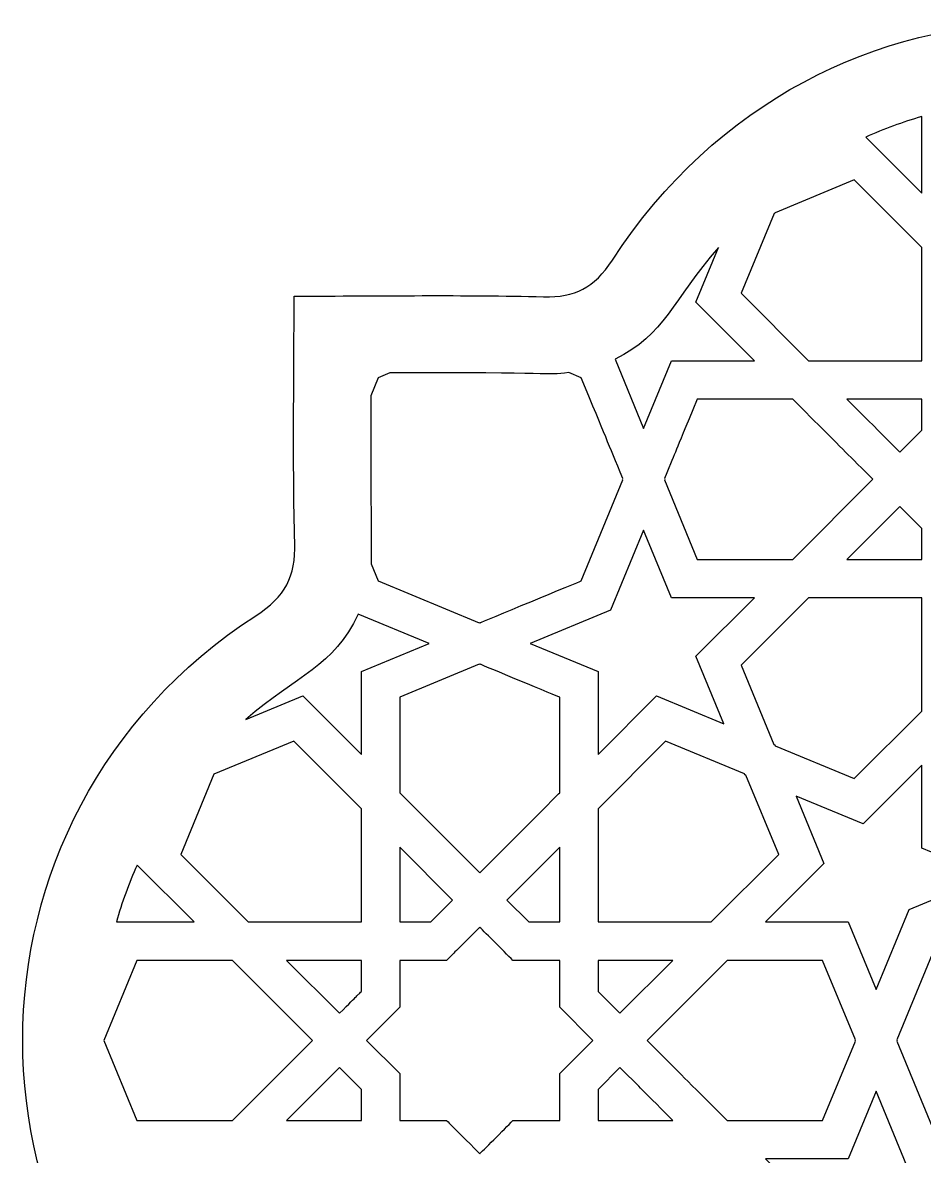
# Model space of a CAD drawing. Header units: millimetres. Extents: x -49 to 49, y -53 to 49.
# Drawn here: x -48.9 to -5.5, y -5.5 to 48.9 of the extents above; entities that cross this region are included whole.
import ezdxf

# ---------------------------------------------------------------- set-up
doc = ezdxf.new("R2010")
doc.units = ezdxf.units.MM
doc.header["$MEASUREMENT"] = 0
doc.layers.add('layer 1', color=7, linetype='Continuous')

msp = doc.modelspace()

# ---------------------------------------------------------------- linework, layer by layer
at = {"layer": 'layer 1', "color": 250}
for points, knots in [([(48.895, -0.3503), (48.895, -0.3503), (48.895, 0.4293), (48.895, 0.4293), (48.895, 0.4293), (48.7734, 7.9912), (45.1306, 15.5018), (37.9554, 20.2583), (37.9554, 20.2583), (36.2762, 21.3713), (35.7541, 22.5263), (35.8183, 24.4154), (35.8183, 24.4154), (35.9449, 28.1496), (35.8557, 31.8904), (35.8557, 35.7967), (35.8557, 35.7967), (31.6064, 35.7967), (27.7795, 35.8549), (23.9088, 35.7678), (23.9088, 35.7678), (22.3862, 35.7322), (21.456, 36.1421), (20.5758, 37.4904), (20.5758, 37.4904), (15.6052, 45.1057), (7.8048, 48.9191), (0.0107, 48.9285), (0.0107, 48.9285), (0.0107, 48.9285), (-0.0024, 48.9285), (-0.0024, 48.9285), (-0.0024, 48.9285), (-7.7962, 48.9335), (-15.5823, 45.1349), (-20.5249, 37.5303), (-20.5249, 37.5303), (-21.4074, 36.1735), (-22.3126, 35.7304), (-23.8315, 35.766), (-23.8315, 35.766), (-27.6722, 35.8631), (-31.54, 35.7981), (-35.8212, 35.7981), (-35.8212, 35.7981), (-35.8212, 31.6273), (-35.895, 27.7869), (-35.7865, 23.9512), (-35.7865, 23.9512), (-35.7402, 22.3157), (-36.2414, 21.3664), (-37.666, 20.4428), (-37.666, 20.4428), (-45.1249, 15.6094), (-48.8564, 7.8304), (-48.8597, 0.0474), (-48.8597, 0.0474), (-48.863, -7.7355), (-45.1382, -15.5224), (-37.6845, -20.3715), (-37.6845, -20.3715), (-36.2777, -21.2865), (-35.7325, -22.2157), (-35.7816, -23.8681), (-35.7816, -23.8681), (-35.8974, -27.7756), (-35.8188, -31.6885), (-35.8188, -35.7536), (-35.8188, -35.7536), (-23.2538, -35.7536), (-23.4607, -35.7219), (-23.51, -35.7219), (-23.51, -35.7219), (-22.142, -35.7219), (-21.3368, -36.2097), (-20.5573, -37.4114), (-20.5573, -37.4114), (-10.6757, -52.645), (10.7061, -52.6806), (20.5532, -37.4876), (20.5532, -37.4876), (21.3907, -36.1953), (22.2536, -35.7201), (23.6855, -35.7201), (23.6855, -35.7201), (23.6855, -35.7201), (23.0953, -35.754), (35.8549, -35.754), (35.8549, -35.754), (35.8549, -31.6982), (35.9509, -27.9403), (35.814, -24.191), (35.814, -24.191), (35.747, -22.3604), (36.3185, -21.3046), (37.8905, -20.2646), (37.8905, -20.2646), (45.1056, -15.4912), (48.7741, -7.9417), (48.895, -0.3503)], [0, 0, 0, 0, 0.0384615, 0.0384615, 0.0384615, 0.0384615, 0.0769231, 0.0769231, 0.0769231, 0.0769231, 0.1153846, 0.1153846, 0.1153846, 0.1153846, 0.1538462, 0.1538462, 0.1538462, 0.1538462, 0.1923077, 0.1923077, 0.1923077, 0.1923077, 0.2307692, 0.2307692, 0.2307692, 0.2307692, 0.2692308, 0.2692308, 0.2692308, 0.2692308, 0.3076923, 0.3076923, 0.3076923, 0.3076923, 0.3461538, 0.3461538, 0.3461538, 0.3461538, 0.3846154, 0.3846154, 0.3846154, 0.3846154, 0.4230769, 0.4230769, 0.4230769, 0.4230769, 0.4615385, 0.4615385, 0.4615385, 0.4615385, 0.5, 0.5, 0.5, 0.5, 0.5384615, 0.5384615, 0.5384615, 0.5384615, 0.5769231, 0.5769231, 0.5769231, 0.5769231, 0.6153846, 0.6153846, 0.6153846, 0.6153846, 0.6538462, 0.6538462, 0.6538462, 0.6538462, 0.6923077, 0.6923077, 0.6923077, 0.6923077, 0.7307692, 0.7307692, 0.7307692, 0.7307692, 0.7692308, 0.7692308, 0.7692308, 0.7692308, 0.8076923, 0.8076923, 0.8076923, 0.8076923, 0.8461538, 0.8461538, 0.8461538, 0.8461538, 0.8846154, 0.8846154, 0.8846154, 0.8846154, 0.9230769, 0.9230769, 0.9230769, 0.9230769, 1, 1, 1, 1]), ([(-5.6596, 44.4236), (-5.6596, 44.0098), (-5.6596, 41.1544), (-5.6596, 40.7388), (-5.6596, 40.7388), (-5.6596, 40.7388), (-8.3516, 43.4323), (-8.3516, 43.4323), (-8.3516, 43.4323), (-7.4803, 43.827), (-6.5814, 44.1576), (-5.6596, 44.4236)], [0, 0, 0, 0, 0.25, 0.25, 0.25, 0.25, 0.5, 0.5, 0.5, 0.5, 1, 1, 1, 1]), ([(-12.7582, 39.7602), (-12.7582, 39.7602), (-12.7148, 39.7782), (-12.7148, 39.7782), (-12.7148, 39.7782), (-12.7148, 39.7782), (-12.7046, 39.8022), (-12.7046, 39.8022), (-12.7046, 39.8022), (-12.7046, 39.8022), (-8.903, 41.3777), (-8.903, 41.3777), (-8.903, 41.3777), (-8.903, 41.3777), (-5.6596, 38.1321), (-5.6596, 38.1321), (-5.6596, 38.1321), (-5.6596, 38.1321), (-5.6596, 32.6895), (-5.6596, 32.6895), (-5.6596, 32.6895), (-5.6596, 32.6895), (-11.0977, 32.6895), (-11.0977, 32.6895), (-11.0977, 32.6895), (-11.0977, 32.6895), (-14.341, 35.9354), (-14.341, 35.9354), (-14.341, 35.9354), (-14.341, 35.9354), (-12.7582, 39.7602), (-12.7582, 39.7602)], [0, 0, 0, 0, 0.1111111, 0.1111111, 0.1111111, 0.1111111, 0.2222222, 0.2222222, 0.2222222, 0.2222222, 0.3333333, 0.3333333, 0.3333333, 0.3333333, 0.4444444, 0.4444444, 0.4444444, 0.4444444, 0.5555556, 0.5555556, 0.5555556, 0.5555556, 0.6666667, 0.6666667, 0.6666667, 0.6666667, 0.7777778, 0.7777778, 0.7777778, 0.7777778, 1, 1, 1, 1]), ([(-15.4231, 38.1385), (-15.4231, 38.1385), (-16.5136, 35.5022), (-16.5136, 35.5022), (-16.5136, 35.5022), (-16.5136, 35.5022), (-13.7026, 32.6895), (-13.7026, 32.6895), (-13.7026, 32.6895), (-13.7026, 32.6895), (-17.6778, 32.6895), (-17.6778, 32.6895), (-17.6778, 32.6895), (-17.6778, 32.6895), (-19.0226, 29.4407), (-19.0226, 29.4407), (-19.0226, 29.4407), (-19.0226, 29.4407), (-20.3973, 32.7621), (-20.3973, 32.7621), (-20.3973, 32.7621), (-17.9893, 33.9344), (-17.6679, 35.5752), (-15.4231, 38.1385)], [0, 0, 0, 0, 0.1428571, 0.1428571, 0.1428571, 0.1428571, 0.2857143, 0.2857143, 0.2857143, 0.2857143, 0.4285714, 0.4285714, 0.4285714, 0.4285714, 0.5714286, 0.5714286, 0.5714286, 0.5714286, 0.7142857, 0.7142857, 0.7142857, 0.7142857, 1, 1, 1, 1]), ([(-32.1354, 31.006), (-32.1354, 31.006), (-31.7751, 31.877), (-31.7751, 31.877), (-31.7751, 31.877), (-31.7751, 31.877), (-31.2153, 32.1092), (-31.2153, 32.1092), (-31.2153, 32.1092), (-23.0559, 32.143), (-23.8677, 31.9712), (-22.6156, 32.1222), (-22.6156, 32.1222), (-22.6156, 32.1222), (-22.0239, 31.877), (-22.0239, 31.877), (-22.0239, 31.877), (-20.8308, 28.9931), (-20.7492, 28.7955), (-20.0196, 27.0316), (-20.0196, 27.0316), (-20.0196, 27.0316), (-20.0341, 26.997), (-20.0341, 26.997), (-20.0341, 26.997), (-20.0341, 26.997), (-20.0196, 26.9621), (-20.0196, 26.9621), (-20.0196, 26.9621), (-20.0196, 26.9621), (-22.0239, 22.1174), (-22.0239, 22.1174), (-22.0239, 22.1174), (-22.0466, 22.1079), (-26.8552, 20.1151), (-26.8778, 20.1059), (-26.8778, 20.1059), (-26.8778, 20.1059), (-26.8996, 20.1147), (-26.8996, 20.1147), (-26.8996, 20.1147), (-26.8996, 20.1147), (-26.9212, 20.1059), (-26.9212, 20.1059), (-26.9212, 20.1059), (-26.9212, 20.1059), (-31.7755, 22.1174), (-31.7755, 22.1174), (-31.7755, 22.1174), (-31.7755, 22.1174), (-32.1153, 22.9387), (-32.1153, 22.9387), (-32.1153, 22.9387), (-32.1007, 23.1077), (-32.1478, 28.3231), (-32.1354, 31.006)], [0, 0, 0, 0, 0.0666667, 0.0666667, 0.0666667, 0.0666667, 0.1333333, 0.1333333, 0.1333333, 0.1333333, 0.2, 0.2, 0.2, 0.2, 0.2666667, 0.2666667, 0.2666667, 0.2666667, 0.3333333, 0.3333333, 0.3333333, 0.3333333, 0.4, 0.4, 0.4, 0.4, 0.4666667, 0.4666667, 0.4666667, 0.4666667, 0.5333333, 0.5333333, 0.5333333, 0.5333333, 0.6, 0.6, 0.6, 0.6, 0.6666667, 0.6666667, 0.6666667, 0.6666667, 0.7333333, 0.7333333, 0.7333333, 0.7333333, 0.8, 0.8, 0.8, 0.8, 0.8666667, 0.8666667, 0.8666667, 0.8666667, 1, 1, 1, 1]), ([(-18.0255, 27.0316), (-17.3433, 28.6812), (-17.6813, 27.8638), (-16.4475, 30.8455), (-16.4475, 30.8455), (-16.4475, 30.8455), (-11.8604, 30.8455), (-11.8604, 30.8455), (-11.8604, 30.8455), (-8.8748, 27.8575), (-9.7098, 28.6929), (-8.0151, 26.997), (-8.0151, 26.997), (-8.0151, 26.997), (-11.8604, 23.1486), (-11.8604, 23.1486), (-11.8604, 23.1486), (-11.8604, 23.1486), (-16.4475, 23.1486), (-16.4475, 23.1486), (-16.4475, 23.1486), (-16.4475, 23.1486), (-18.0255, 26.9621), (-18.0255, 26.9621), (-18.0255, 26.9621), (-18.0255, 26.9621), (-18.0111, 26.997), (-18.0111, 26.997), (-18.0111, 26.997), (-18.0111, 26.997), (-18.0255, 27.0316), (-18.0255, 27.0316)], [0, 0, 0, 0, 0.1111111, 0.1111111, 0.1111111, 0.1111111, 0.2222222, 0.2222222, 0.2222222, 0.2222222, 0.3333333, 0.3333333, 0.3333333, 0.3333333, 0.4444444, 0.4444444, 0.4444444, 0.4444444, 0.5555556, 0.5555556, 0.5555556, 0.5555556, 0.6666667, 0.6666667, 0.6666667, 0.6666667, 0.7777778, 0.7777778, 0.7777778, 0.7777778, 1, 1, 1, 1]), ([(-5.6596, 29.3543), (-5.7122, 29.3021), (-6.6604, 28.3524), (-6.7126, 28.3002), (-6.7126, 28.3002), (-6.7648, 28.3521), (-9.2043, 30.7936), (-9.2562, 30.8455), (-9.2562, 30.8455), (-9.2562, 30.8455), (-5.6596, 30.8455), (-5.6596, 30.8455), (-5.6596, 30.8455), (-5.6596, 30.8455), (-5.6596, 29.3543), (-5.6596, 29.3543)], [0, 0, 0, 0, 0.2, 0.2, 0.2, 0.2, 0.4, 0.4, 0.4, 0.4, 0.6, 0.6, 0.6, 0.6, 1, 1, 1, 1]), ([(-9.2558, 23.1486), (-9.2558, 23.1486), (-6.7126, 25.6939), (-6.7126, 25.6939), (-6.7126, 25.6939), (-6.7126, 25.6939), (-5.6596, 24.6394), (-5.6596, 24.6394), (-5.6596, 24.6394), (-5.6596, 24.6394), (-5.6596, 23.1497), (-5.6596, 23.1497), (-5.6596, 23.1497), (-5.6596, 23.1497), (-9.2558, 23.1486), (-9.2558, 23.1486)], [0, 0, 0, 0, 0.2, 0.2, 0.2, 0.2, 0.4, 0.4, 0.4, 0.4, 0.6, 0.6, 0.6, 0.6, 1, 1, 1, 1]), ([(-17.6778, 21.3046), (-17.6778, 21.3046), (-13.7026, 21.3046), (-13.7026, 21.3046), (-13.7026, 21.3046), (-13.7026, 21.3046), (-16.5136, 18.4919), (-16.5136, 18.4919), (-16.5136, 18.4919), (-16.5136, 18.4919), (-15.1734, 15.2534), (-15.1734, 15.2534), (-15.1734, 15.2534), (-15.1734, 15.2534), (-18.4009, 16.5912), (-18.4009, 16.5912), (-18.4009, 16.5912), (-18.4009, 16.5912), (-21.2128, 13.7774), (-21.2128, 13.7774), (-21.2128, 13.7774), (-21.2128, 14.2748), (-21.2128, 17.2586), (-21.2128, 17.7567), (-21.2128, 17.7567), (-21.2128, 17.7567), (-24.4709, 19.1079), (-24.4709, 19.1079), (-24.4709, 19.1079), (-24.4709, 19.1079), (-20.6146, 20.7067), (-20.6146, 20.7067), (-20.6146, 20.7067), (-20.6146, 20.7067), (-19.0226, 24.5534), (-19.0226, 24.5534), (-19.0226, 24.5534), (-19.0226, 24.5534), (-17.6778, 21.3046), (-17.6778, 21.3046)], [0, 0, 0, 0, 0.0909091, 0.0909091, 0.0909091, 0.0909091, 0.1818182, 0.1818182, 0.1818182, 0.1818182, 0.2727273, 0.2727273, 0.2727273, 0.2727273, 0.3636364, 0.3636364, 0.3636364, 0.3636364, 0.4545455, 0.4545455, 0.4545455, 0.4545455, 0.5454545, 0.5454545, 0.5454545, 0.5454545, 0.6363636, 0.6363636, 0.6363636, 0.6363636, 0.7272727, 0.7272727, 0.7272727, 0.7272727, 0.8181818, 0.8181818, 0.8181818, 0.8181818, 1, 1, 1, 1]), ([(-5.6596, 21.3057), (-5.6596, 21.3057), (-5.6596, 15.863), (-5.6596, 15.863), (-5.6596, 15.863), (-5.6596, 15.863), (-8.903, 12.6171), (-8.903, 12.6171), (-8.903, 12.6171), (-8.903, 12.6171), (-12.6957, 14.1887), (-12.6957, 14.1887), (-12.6957, 14.1887), (-12.6957, 14.1887), (-12.7148, 14.2339), (-12.7148, 14.2339), (-12.7148, 14.2339), (-12.7148, 14.2339), (-12.767, 14.2558), (-12.767, 14.2558), (-12.767, 14.2558), (-12.767, 14.2558), (-14.341, 18.0587), (-14.341, 18.0587), (-14.341, 18.0587), (-14.341, 18.0587), (-11.0977, 21.3046), (-11.0977, 21.3046), (-11.0977, 21.3046), (-11.0977, 21.3046), (-5.6596, 21.3057), (-5.6596, 21.3057)], [0, 0, 0, 0, 0.1111111, 0.1111111, 0.1111111, 0.1111111, 0.2222222, 0.2222222, 0.2222222, 0.2222222, 0.3333333, 0.3333333, 0.3333333, 0.3333333, 0.4444444, 0.4444444, 0.4444444, 0.4444444, 0.5555556, 0.5555556, 0.5555556, 0.5555556, 0.6666667, 0.6666667, 0.6666667, 0.6666667, 0.7777778, 0.7777778, 0.7777778, 0.7777778, 1, 1, 1, 1]), ([(-32.7362, 20.5208), (-32.7362, 20.5208), (-29.3279, 19.1079), (-29.3279, 19.1079), (-29.3279, 19.1079), (-29.3279, 19.1079), (-32.5867, 17.7567), (-32.5867, 17.7567), (-32.5867, 17.7567), (-32.5867, 17.2558), (-32.5867, 14.266), (-32.5867, 13.7774), (-32.5867, 13.7774), (-32.5867, 13.7774), (-35.3981, 16.5912), (-35.3981, 16.5912), (-35.3981, 16.5912), (-35.3981, 16.5912), (-38.1325, 15.458), (-38.1325, 15.458), (-38.1325, 15.458), (-35.7045, 17.5698), (-33.8949, 18.0125), (-32.7362, 20.5208)], [0, 0, 0, 0, 0.1428571, 0.1428571, 0.1428571, 0.1428571, 0.2857143, 0.2857143, 0.2857143, 0.2857143, 0.4285714, 0.4285714, 0.4285714, 0.4285714, 0.5714286, 0.5714286, 0.5714286, 0.5714286, 0.7142857, 0.7142857, 0.7142857, 0.7142857, 1, 1, 1, 1]), ([(-23.0544, 16.5255), (-23.0544, 16.5255), (-23.0544, 11.9338), (-23.0544, 11.9338), (-23.0544, 11.9338), (-23.1175, 11.8706), (-26.8363, 8.1485), (-26.8996, 8.0853), (-26.8996, 8.0853), (-26.8996, 8.0853), (-30.7446, 11.9338), (-30.7446, 11.9338), (-30.7446, 11.9338), (-30.7446, 11.9338), (-30.7446, 16.5255), (-30.7446, 16.5255), (-30.7446, 16.5255), (-30.7446, 16.5255), (-26.9212, 18.1099), (-26.9212, 18.1099), (-26.9212, 18.1099), (-26.9212, 18.1099), (-26.8996, 18.1007), (-26.8996, 18.1007), (-26.8996, 18.1007), (-26.8996, 18.1007), (-26.8778, 18.1099), (-26.8778, 18.1099), (-26.8778, 18.1099), (-26.8553, 18.1007), (-23.0769, 16.5347), (-23.0544, 16.5255)], [0, 0, 0, 0, 0.1111111, 0.1111111, 0.1111111, 0.1111111, 0.2222222, 0.2222222, 0.2222222, 0.2222222, 0.3333333, 0.3333333, 0.3333333, 0.3333333, 0.4444444, 0.4444444, 0.4444444, 0.4444444, 0.5555556, 0.5555556, 0.5555556, 0.5555556, 0.6666667, 0.6666667, 0.6666667, 0.6666667, 0.7777778, 0.7777778, 0.7777778, 0.7777778, 1, 1, 1, 1]), ([(-39.6751, 12.8228), (-39.6751, 12.8228), (-35.8299, 14.4163), (-35.8299, 14.4163), (-35.8299, 14.4163), (-35.8299, 14.4163), (-32.5867, 11.1707), (-32.5867, 11.1707), (-32.5867, 11.1707), (-32.5867, 11.1707), (-32.5867, 5.7281), (-32.5867, 5.7281), (-32.5867, 5.7281), (-32.5867, 5.7281), (-38.0246, 5.7281), (-38.0246, 5.7281), (-38.0246, 5.7281), (-38.0246, 5.7281), (-41.2675, 8.9743), (-41.2675, 8.9743), (-41.2675, 8.9743), (-41.2675, 8.9743), (-39.6751, 12.8228), (-39.6751, 12.8228)], [0, 0, 0, 0, 0.1428571, 0.1428571, 0.1428571, 0.1428571, 0.2857143, 0.2857143, 0.2857143, 0.2857143, 0.4285714, 0.4285714, 0.4285714, 0.4285714, 0.5714286, 0.5714286, 0.5714286, 0.5714286, 0.7142857, 0.7142857, 0.7142857, 0.7142857, 1, 1, 1, 1]), ([(-14.1768, 12.8447), (-14.1768, 12.8447), (-14.1578, 12.7988), (-14.1578, 12.7988), (-14.1578, 12.7988), (-14.1578, 12.7988), (-14.105, 12.7769), (-14.105, 12.7769), (-14.105, 12.7769), (-14.105, 12.7769), (-12.5313, 8.9747), (-12.5313, 8.9747), (-12.5313, 8.9747), (-12.5313, 8.9747), (-15.7748, 5.7281), (-15.7748, 5.7281), (-15.7748, 5.7281), (-15.7748, 5.7281), (-21.2128, 5.7281), (-21.2128, 5.7281), (-21.2128, 5.7281), (-21.2128, 5.7281), (-21.2128, 11.1707), (-21.2128, 11.1707), (-21.2128, 11.1707), (-21.2128, 11.1707), (-17.9695, 14.4163), (-17.9695, 14.4163), (-17.9695, 14.4163), (-17.9695, 14.4163), (-14.1768, 12.8447), (-14.1768, 12.8447)], [0, 0, 0, 0, 0.1111111, 0.1111111, 0.1111111, 0.1111111, 0.2222222, 0.2222222, 0.2222222, 0.2222222, 0.3333333, 0.3333333, 0.3333333, 0.3333333, 0.4444444, 0.4444444, 0.4444444, 0.4444444, 0.5555556, 0.5555556, 0.5555556, 0.5555556, 0.6666667, 0.6666667, 0.6666667, 0.6666667, 0.7777778, 0.7777778, 0.7777778, 0.7777778, 1, 1, 1, 1]), ([(-2.401, 7.9255), (-2.401, 7.9255), (-6.2579, 6.3267), (-6.2579, 6.3267), (-6.2579, 6.3267), (-6.2579, 6.3267), (-7.85, 2.4801), (-7.85, 2.4801), (-7.85, 2.4801), (-7.85, 2.4801), (-9.1948, 5.7281), (-9.1948, 5.7281), (-9.1948, 5.7281), (-9.6925, 5.7281), (-12.6728, 5.7281), (-13.1702, 5.7281), (-13.1702, 5.7281), (-13.1702, 5.7281), (-10.3589, 8.5425), (-10.3589, 8.5425), (-10.3589, 8.5425), (-10.3589, 8.5425), (-11.6991, 11.7803), (-11.6991, 11.7803), (-11.6991, 11.7803), (-11.6991, 11.7803), (-8.4709, 10.4426), (-8.4709, 10.4426), (-8.4709, 10.4426), (-8.4709, 10.4426), (-5.6596, 13.256), (-5.6596, 13.256), (-5.6596, 13.256), (-5.6596, 13.256), (-5.6596, 9.2767), (-5.6596, 9.2767), (-5.6596, 9.2767), (-5.6596, 9.2767), (-2.401, 7.9255), (-2.401, 7.9255)], [0, 0, 0, 0, 0.0909091, 0.0909091, 0.0909091, 0.0909091, 0.1818182, 0.1818182, 0.1818182, 0.1818182, 0.2727273, 0.2727273, 0.2727273, 0.2727273, 0.3636364, 0.3636364, 0.3636364, 0.3636364, 0.4545455, 0.4545455, 0.4545455, 0.4545455, 0.5454545, 0.5454545, 0.5454545, 0.5454545, 0.6363636, 0.6363636, 0.6363636, 0.6363636, 0.7272727, 0.7272727, 0.7272727, 0.7272727, 0.8181818, 0.8181818, 0.8181818, 0.8181818, 1, 1, 1, 1]), ([(-28.2017, 6.7822), (-28.2017, 6.7822), (-29.2548, 5.7281), (-29.2548, 5.7281), (-29.2548, 5.7281), (-29.2548, 5.7281), (-30.7446, 5.7281), (-30.7446, 5.7281), (-30.7446, 5.7281), (-30.7446, 5.7281), (-30.7446, 9.3268), (-30.7446, 9.3268), (-30.7446, 9.3268), (-30.7446, 9.3268), (-28.2017, 6.7822), (-28.2017, 6.7822)], [0, 0, 0, 0, 0.2, 0.2, 0.2, 0.2, 0.4, 0.4, 0.4, 0.4, 0.6, 0.6, 0.6, 0.6, 1, 1, 1, 1]), ([(-23.0544, 9.3268), (-23.0544, 9.3268), (-23.0544, 5.7281), (-23.0544, 5.7281), (-23.0544, 5.7281), (-23.0544, 5.7281), (-24.5442, 5.7281), (-24.5442, 5.7281), (-24.5442, 5.7281), (-24.5442, 5.7281), (-25.5973, 6.7822), (-25.5973, 6.7822), (-25.5973, 6.7822), (-25.5973, 6.7822), (-23.0544, 9.3268), (-23.0544, 9.3268)], [0, 0, 0, 0, 0.2, 0.2, 0.2, 0.2, 0.4, 0.4, 0.4, 0.4, 0.6, 0.6, 0.6, 0.6, 1, 1, 1, 1]), ([(-43.3631, 8.4639), (-43.3631, 8.4639), (-40.6291, 5.7281), (-40.6291, 5.7281), (-40.6291, 5.7281), (-41.0488, 5.7281), (-43.9426, 5.7281), (-44.3605, 5.7281), (-44.3605, 5.7281), (-44.0931, 6.6668), (-43.7612, 7.5805), (-43.3631, 8.4639)], [0, 0, 0, 0, 0.25, 0.25, 0.25, 0.25, 0.5, 0.5, 0.5, 0.5, 1, 1, 1, 1]), ([(4.9029, -4.8433), (4.9029, -4.8433), (0.0268, -6.8636), (0.0268, -6.8636), (0.0268, -6.8636), (0.0268, -6.8636), (-4.8486, -4.8433), (-4.8486, -4.8433), (-4.8486, -4.8433), (-4.8486, -4.8433), (-6.853, 0.0018), (-6.853, 0.0018), (-6.853, 0.0018), (-6.853, 0.0018), (-6.8386, 0.0364), (-6.8386, 0.0364), (-6.8386, 0.0364), (-6.8386, 0.0364), (-6.853, 0.0713), (-6.853, 0.0713), (-6.853, 0.0713), (-6.853, 0.0713), (-4.8486, 4.9167), (-4.8486, 4.9167), (-4.8486, 4.9167), (-4.8486, 4.9167), (0.0053, 6.9282), (0.0053, 6.9282), (0.0053, 6.9282), (0.0053, 6.9282), (0.0268, 6.9191), (0.0268, 6.9191), (0.0268, 6.9191), (0.0268, 6.9191), (0.0487, 6.9282), (0.0487, 6.9282), (0.0487, 6.9282), (0.0487, 6.9282), (4.9029, 4.9167), (4.9029, 4.9167), (4.9029, 4.9167), (4.9029, 4.9167), (6.9219, 0.0364), (6.9219, 0.0364), (6.9219, 0.0364), (6.9219, 0.0364), (4.9029, -4.8433), (4.9029, -4.8433)], [0, 0, 0, 0, 0.0769231, 0.0769231, 0.0769231, 0.0769231, 0.1538462, 0.1538462, 0.1538462, 0.1538462, 0.2307692, 0.2307692, 0.2307692, 0.2307692, 0.3076923, 0.3076923, 0.3076923, 0.3076923, 0.3846154, 0.3846154, 0.3846154, 0.3846154, 0.4615385, 0.4615385, 0.4615385, 0.4615385, 0.5384615, 0.5384615, 0.5384615, 0.5384615, 0.6153846, 0.6153846, 0.6153846, 0.6153846, 0.6923077, 0.6923077, 0.6923077, 0.6923077, 0.7692308, 0.7692308, 0.7692308, 0.7692308, 0.8461538, 0.8461538, 0.8461538, 0.8461538, 1, 1, 1, 1]), ([(-28.4924, 3.8845), (-28.091, 4.2863), (-28.3465, 4.0305), (-26.8996, 5.4787), (-26.8996, 5.4787), (-26.8282, 5.4074), (-25.7479, 4.3261), (-25.307, 3.8845), (-25.307, 3.8845), (-25.307, 3.8845), (-23.0544, 3.8845), (-23.0544, 3.8845), (-23.0544, 3.8845), (-23.0544, 3.8845), (-23.0544, 1.6309), (-23.0544, 1.6309), (-23.0544, 1.6309), (-23.0544, 1.6309), (-21.4614, 0.0364), (-21.4614, 0.0364), (-21.4614, 0.0364), (-21.4614, 0.0364), (-23.0544, -1.5575), (-23.0544, -1.5575), (-23.0544, -1.5575), (-23.0544, -2.3375), (-23.0544, -1.8214), (-23.0544, -3.8117), (-23.0544, -3.8117), (-24.3855, -3.8117), (-23.9711, -3.8117), (-25.307, -3.8117), (-25.307, -3.8117), (-25.7128, -4.2181), (-26.8227, -5.329), (-26.8996, -5.4059), (-26.8996, -5.4059), (-28.3465, -3.9581), (-28.091, -4.2139), (-28.4924, -3.8117), (-28.4924, -3.8117), (-29.8307, -3.8117), (-29.4092, -3.8117), (-30.7446, -3.8117), (-30.7446, -3.8117), (-30.7446, -2.4825), (-30.7446, -2.8945), (-30.7446, -1.5582), (-30.7446, -1.5582), (-30.7446, -1.5582), (-32.338, 0.0364), (-32.338, 0.0364), (-32.338, 0.0364), (-31.5769, 0.798), (-30.7451, 1.6302), (-30.7446, 1.6309), (-30.7446, 1.6309), (-30.7446, 2.9701), (-30.7446, 2.5481), (-30.7446, 3.8845), (-30.7446, 3.8845), (-29.4141, 3.8845), (-29.8282, 3.8845), (-28.4924, 3.8845)], [0, 0, 0, 0, 0.0588235, 0.0588235, 0.0588235, 0.0588235, 0.1176471, 0.1176471, 0.1176471, 0.1176471, 0.1764706, 0.1764706, 0.1764706, 0.1764706, 0.2352941, 0.2352941, 0.2352941, 0.2352941, 0.2941176, 0.2941176, 0.2941176, 0.2941176, 0.3529412, 0.3529412, 0.3529412, 0.3529412, 0.4117647, 0.4117647, 0.4117647, 0.4117647, 0.4705882, 0.4705882, 0.4705882, 0.4705882, 0.5294118, 0.5294118, 0.5294118, 0.5294118, 0.5882353, 0.5882353, 0.5882353, 0.5882353, 0.6470588, 0.6470588, 0.6470588, 0.6470588, 0.7058824, 0.7058824, 0.7058824, 0.7058824, 0.7647059, 0.7647059, 0.7647059, 0.7647059, 0.8235294, 0.8235294, 0.8235294, 0.8235294, 0.8823529, 0.8823529, 0.8823529, 0.8823529, 1, 1, 1, 1]), ([(-43.3746, 3.8845), (-43.3746, 3.8845), (-38.7875, 3.8845), (-38.7875, 3.8845), (-38.7875, 3.8845), (-38.7875, 3.8845), (-34.9428, 0.0364), (-34.9428, 0.0364), (-34.9428, 0.0364), (-34.9428, 0.0364), (-38.7875, -3.8117), (-38.7875, -3.8117), (-38.7875, -3.8117), (-38.7875, -3.8117), (-43.3746, -3.8117), (-43.3746, -3.8117), (-43.3746, -3.8117), (-43.3746, -3.8117), (-44.967, 0.0357), (-44.967, 0.0357), (-44.967, 0.0357), (-44.967, 0.0357), (-43.3746, 3.8845), (-43.3746, 3.8845)], [0, 0, 0, 0, 0.1428571, 0.1428571, 0.1428571, 0.1428571, 0.2857143, 0.2857143, 0.2857143, 0.2857143, 0.4285714, 0.4285714, 0.4285714, 0.4285714, 0.5714286, 0.5714286, 0.5714286, 0.5714286, 0.7142857, 0.7142857, 0.7142857, 0.7142857, 1, 1, 1, 1]), ([(-33.6397, 1.3395), (-33.6397, 1.3395), (-33.6401, 1.3402), (-33.6401, 1.3402), (-33.6401, 1.3402), (-33.6401, 1.3402), (-33.6407, 1.3395), (-33.6407, 1.3395), (-33.6407, 1.3395), (-33.6407, 1.3395), (-36.1826, 3.8845), (-36.1826, 3.8845), (-36.1826, 3.8845), (-36.1826, 3.8845), (-32.5867, 3.8845), (-32.5867, 3.8845), (-32.5867, 3.8845), (-32.5867, 3.8845), (-32.5867, 2.394), (-32.5867, 2.394), (-32.5867, 2.394), (-32.8547, 2.1252), (-32.6447, 2.3354), (-33.6397, 1.3395)], [0, 0, 0, 0, 0.1428571, 0.1428571, 0.1428571, 0.1428571, 0.2857143, 0.2857143, 0.2857143, 0.2857143, 0.4285714, 0.4285714, 0.4285714, 0.4285714, 0.5714286, 0.5714286, 0.5714286, 0.5714286, 0.7142857, 0.7142857, 0.7142857, 0.7142857, 1, 1, 1, 1]), ([(-17.6168, 3.8845), (-17.6168, 3.8845), (-20.1593, 1.3395), (-20.1593, 1.3395), (-20.1593, 1.3395), (-20.1593, 1.3395), (-21.2128, 2.394), (-21.2128, 2.394), (-21.2128, 2.394), (-21.2128, 2.394), (-21.2128, 3.8845), (-21.2128, 3.8845), (-21.2128, 3.8845), (-21.2128, 3.8845), (-17.6168, 3.8845), (-17.6168, 3.8845)], [0, 0, 0, 0, 0.2, 0.2, 0.2, 0.2, 0.4, 0.4, 0.4, 0.4, 0.6, 0.6, 0.6, 0.6, 1, 1, 1, 1]), ([(-8.8469, 0.0018), (-8.8469, 0.0018), (-10.4249, -3.8117), (-10.4249, -3.8117), (-10.4249, -3.8117), (-10.4249, -3.8117), (-15.0119, -3.8117), (-15.0119, -3.8117), (-15.0119, -3.8117), (-17.7199, -1.101), (-16.8528, -1.9688), (-18.857, 0.0364), (-18.857, 0.0364), (-18.857, 0.0364), (-15.0119, 3.8845), (-15.0119, 3.8845), (-15.0119, 3.8845), (-15.0119, 3.8845), (-10.4249, 3.8845), (-10.4249, 3.8845), (-10.4249, 3.8845), (-10.4249, 3.8845), (-8.8469, 0.0713), (-8.8469, 0.0713), (-8.8469, 0.0713), (-8.8469, 0.0713), (-8.8614, 0.0364), (-8.8614, 0.0364), (-8.8614, 0.0364), (-8.8614, 0.0364), (-8.8469, 0.0018), (-8.8469, 0.0018)], [0, 0, 0, 0, 0.1111111, 0.1111111, 0.1111111, 0.1111111, 0.2222222, 0.2222222, 0.2222222, 0.2222222, 0.3333333, 0.3333333, 0.3333333, 0.3333333, 0.4444444, 0.4444444, 0.4444444, 0.4444444, 0.5555556, 0.5555556, 0.5555556, 0.5555556, 0.6666667, 0.6666667, 0.6666667, 0.6666667, 0.7777778, 0.7777778, 0.7777778, 0.7777778, 1, 1, 1, 1]), ([(-32.5867, -2.3213), (-32.5867, -2.3213), (-32.5867, -3.8117), (-32.5867, -3.8117), (-32.5867, -3.8117), (-32.5867, -3.8117), (-36.183, -3.8117), (-36.183, -3.8117), (-36.183, -3.8117), (-36.183, -3.8117), (-33.6401, -1.2672), (-33.6401, -1.2672), (-33.6401, -1.2672), (-33.6401, -1.2672), (-32.5867, -2.3213), (-32.5867, -2.3213)], [0, 0, 0, 0, 0.2, 0.2, 0.2, 0.2, 0.4, 0.4, 0.4, 0.4, 0.6, 0.6, 0.6, 0.6, 1, 1, 1, 1]), ([(-20.1593, -1.2672), (-18.8586, -2.5693), (-19.4245, -2.003), (-17.6164, -3.8117), (-17.6164, -3.8117), (-17.6164, -3.8117), (-21.2128, -3.8117), (-21.2128, -3.8117), (-21.2128, -3.8117), (-21.2128, -3.8117), (-21.2128, -2.3205), (-21.2128, -2.3205), (-21.2128, -2.3205), (-21.2128, -2.3205), (-20.1593, -1.2672), (-20.1593, -1.2672)], [0, 0, 0, 0, 0.2, 0.2, 0.2, 0.2, 0.4, 0.4, 0.4, 0.4, 0.6, 0.6, 0.6, 0.6, 1, 1, 1, 1]), ([(-5.6596, -13.2013), (-5.6596, -13.2013), (-8.4716, -10.3875), (-8.4716, -10.3875), (-8.4716, -10.3875), (-8.4716, -10.3875), (-11.7076, -11.7288), (-11.7076, -11.7288), (-11.7076, -11.7288), (-11.7076, -11.7288), (-10.3586, -8.4688), (-10.3586, -8.4688), (-10.3586, -8.4688), (-10.3586, -8.4688), (-13.1695, -5.6557), (-13.1695, -5.6557), (-13.1695, -5.6557), (-13.1695, -5.6557), (-9.1948, -5.6557), (-9.1948, -5.6557), (-9.1948, -5.6557), (-9.1948, -5.6557), (-7.85, -2.4073), (-7.85, -2.4073), (-7.85, -2.4073), (-7.85, -2.4073), (-6.2579, -6.2537), (-6.2579, -6.2537), (-6.2579, -6.2537), (-6.2579, -6.2537), (-2.3788, -7.8616), (-2.3788, -7.8616), (-2.3788, -7.8616), (-2.3788, -7.8616), (-5.6596, -9.2223), (-5.6596, -9.2223), (-5.6596, -9.2223), (-5.6596, -9.7232), (-5.6596, -12.7123), (-5.6596, -13.2013)], [0, 0, 0, 0, 0.0909091, 0.0909091, 0.0909091, 0.0909091, 0.1818182, 0.1818182, 0.1818182, 0.1818182, 0.2727273, 0.2727273, 0.2727273, 0.2727273, 0.3636364, 0.3636364, 0.3636364, 0.3636364, 0.4545455, 0.4545455, 0.4545455, 0.4545455, 0.5454545, 0.5454545, 0.5454545, 0.5454545, 0.6363636, 0.6363636, 0.6363636, 0.6363636, 0.7272727, 0.7272727, 0.7272727, 0.7272727, 0.8181818, 0.8181818, 0.8181818, 0.8181818, 1, 1, 1, 1])]:
    msp.add_open_spline(points, degree=3, knots=knots, dxfattribs=at)

doc.saveas('drawing.dxf')
